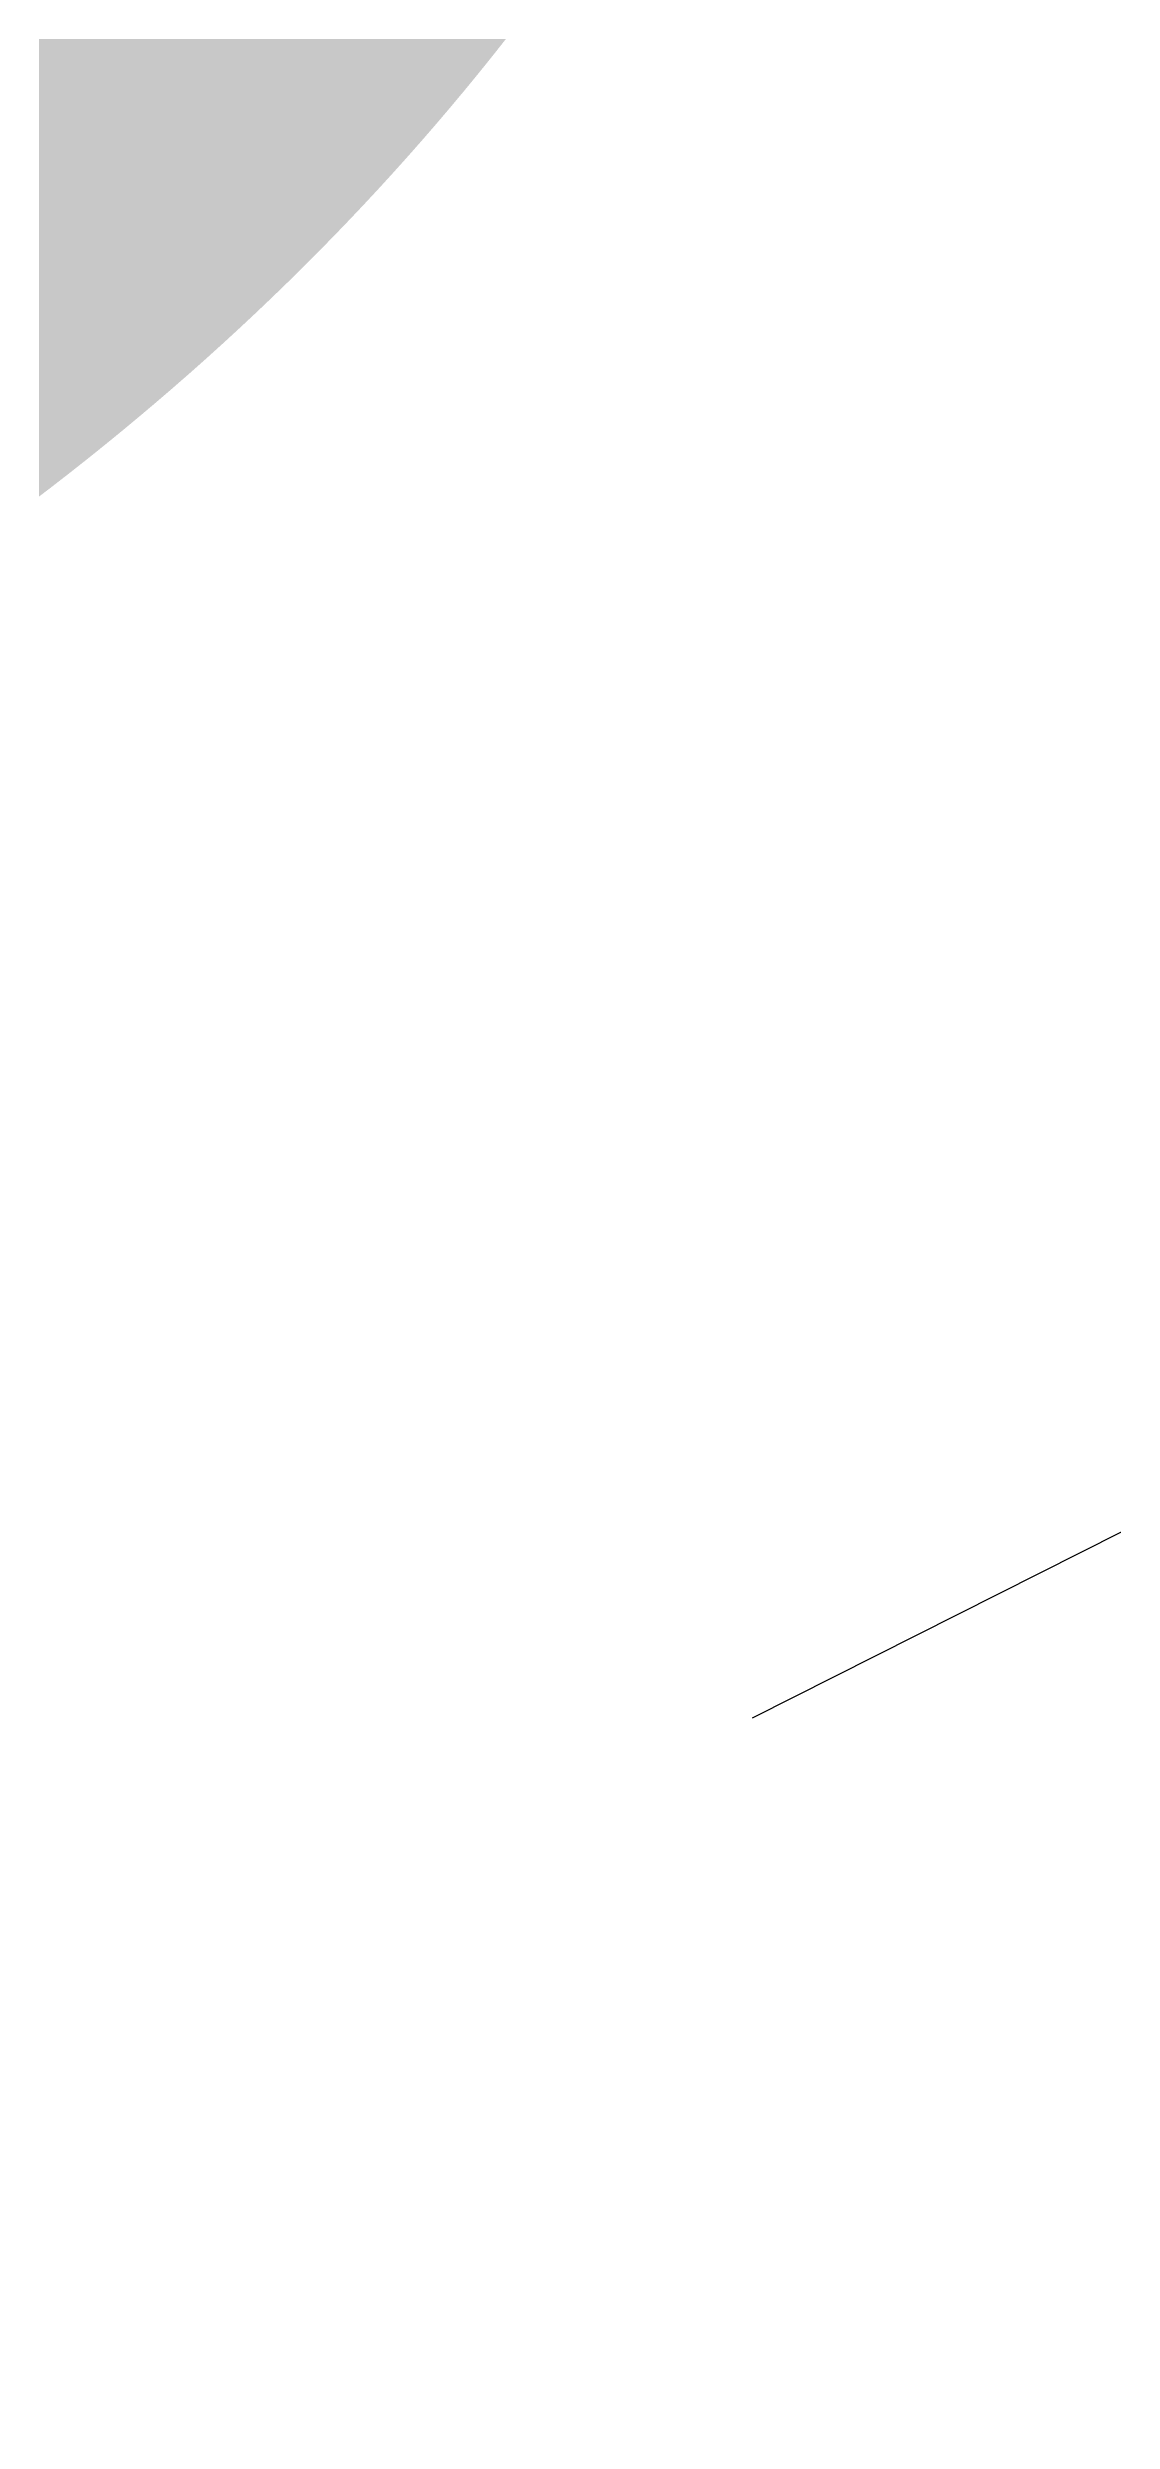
# Model space of a CAD drawing. Header units: metres. Extents: x 2682525 to 2683550, y 1250555 to 1251328.
# Drawn here: x 2683021.04 to 2683041.15, y 1250836.31 to 1250881.12 of the extents above; entities that cross this region are included whole.
import ezdxf

# ---------------------------------------------------------------- set-up
doc = ezdxf.new("R2010")
doc.units = ezdxf.units.M
doc.header["$PDMODE"] = 2
doc.header["$PDSIZE"] = -2
doc.linetypes.add('IMPORT-_24_ISO-10 Strichpunktlinie _2_', pattern=[46.99, 30.48, -7.62, 1.27, -7.62])
for name, color, linetype, lineweight, true_color in [('2458 A U1_dwg-1', 9, 'Continuous', 18, 0x808080), ('_18_01221-1', 9, 'Continuous', 18, 0x808080), ('_18_01234-1', 9, 'Continuous', 18, 0x808080), ('_18_01611-1', 9, 'Continuous', 18, 0x808080), ('_22_800 Beschriftung-1_100-Schnittlinien', 9, 'Continuous', 18, 0x808080), ('_22_Keine', 9, 'Continuous', 18, 0x808080), ('_24_Keine-2', 7, 'IMPORT-_24_ISO-10 Strichpunktlinie _2_', 18, 0x0000a5), ('_25_600 Situation-Baulinie', 9, 'Continuous', 18, 0x808080), ('Bemassung', 9, 'Continuous', 18, 0x808080), ('LKZ1113-MLU1', 6, 'Continuous', 18, 0xff00ff), ('LKZ1118-MLU0', 6, 'Continuous', 18, 0xff00ff), ('LKZ111A-T-U-', 6, 'Continuous', 18, 0xff00ff), ('LKZ1131-MSU-', 6, 'Continuous', 18, 0xff00ff), ('LKZ1137-MSU-', 6, 'Continuous', 18, 0xff00ff), ('LKZ113K-T-U-', 6, 'Continuous', 18, 0xff00ff), ('LKZ1313-MLU1', 5, 'Continuous', 18, 0x0000ff), ('LKZ1314-MLU1', 5, 'Continuous', 18, 0x0000ff), ('LKZ1512-MFU2', 1, 'Continuous', 18, 0xff0000), ('Werkleitungen gesamt_abgedreht_dwg-1', 5, 'Continuous', 18, 0x0000ff)]:
    doc.layers.add(name, color=color, linetype=linetype, lineweight=lineweight, true_color=true_color)
for name, color, linetype, lineweight in [('_18_01221', 7, 'Continuous', 18), ('_18_01234', 7, 'Continuous', 18), ('_18_01611', 7, 'Continuous', 18), ('A-____-____-DIMS', 7, 'Continuous', 9), ('Bemassung-1', 7, 'Continuous', 18)]:
    doc.layers.add(name, color=color, linetype=linetype, lineweight=lineweight)
doc.styles.add('Arial', font='arial.ttf', dxfattribs={"height": 1000})
doc.styles.add('Arial_1', font='arial.ttf', dxfattribs={"height": 1100})
doc.styles.add('Arial_31', font='arial.ttf', dxfattribs={"width": 0.9, "height": 200})
doc.styles.add('ISOCP_2', font='isocp___.ttf', dxfattribs={"height": 125.860822})
doc.styles.add('ISOCP_7', font='isocp___.ttf', dxfattribs={"height": 151.032986})
doc.dimstyles.new('2_0_mm_-_Arial', dxfattribs={"dimscale": 304.8, "dimtxt": 204.05188, "dimasz": 0.246063, "dimexe": 0.328084, "dimexo": 0.328084, "dimgap": 0.082021, "dimtad": 1, "dimdec": 1, "dimlfac": 0.001, "dimrnd": 0.1, "dimzin": 0, "dimdsep": 46, "dimtxsty": 'Arial_31', "dimblk1": 'OBLIQUE', "dimblk2": 'OBLIQUE', "dimsah": 1, "dimcen": 0.09, "dimdle": 0.328084, "dimazin": 0, "dimtfac": 1, "dimtdec": 4, "dimtix": 1, "dimtmove": 0, "dimatfit": 3, "dimfxl": 1, "dimtvp": 1, "dimtfill": 1, "dimtolj": 1, "dimtzin": 0, "dimarcsym": 2})
doc.dimstyles.new('2_0_mm_-_Arial_1', dxfattribs={"dimscale": 304.8, "dimtxt": 204.05188, "dimasz": 0.246063, "dimexe": 0.328084, "dimexo": 0.328084, "dimgap": 0.082021, "dimtad": 1, "dimdec": 1, "dimlfac": 0.001, "dimrnd": 0.1, "dimzin": 0, "dimdsep": 46, "dimtxsty": 'Arial_31', "dimblk1": 'OBLIQUE', "dimblk2": 'OBLIQUE', "dimsah": 1, "dimcen": 0.09, "dimdle": 0.328084, "dimazin": 0, "dimtfac": 1, "dimtdec": 4, "dimtix": 1, "dimtmove": 2, "dimatfit": 3, "dimfxl": 1, "dimtvp": 1, "dimtfill": 1, "dimtolj": 1, "dimtzin": 0, "dimarcsym": 2})

# ---------------------------------------------------------------- blocks, each defined once
blk = doc.blocks.new('Werkleitungen gesamt_abgedreht_dwg_AW03-9010047-U01 Bodenplatte')
at = {"layer": 'LKZ1137-MSU-', "flags": 128}
for points in [[(-0.6, 1.04), (-0.046, 1.199), (0.6, 1.04), (-0.6, 1.04), (-1.015, 0.64), (1.061, 0.56), (0.6, 1.04)], [(1.061, 0.56), (-1.015, 0.64), (-1.2, 0), (1.2, 0)], [(1.2, 0), (-1.2, 0), (-1.015, -0.639), (1.2, 0), (-1.015, -0.639), (0.6, -1.039), (1.061, -0.559)], [(0.6, -1.039), (-1.015, -0.639), (-0.6, -1.039), (-0.046, -1.199)]]:
    blk.add_lwpolyline(points, close=True, dxfattribs=at)
blk = doc.blocks.new('Werkleitungen gesamt_abgedreht_dwg_AW01-V4-U01 Bodenplatte')
at = {"layer": 'LKZ1131-MSU-'}
blk.add_circle((0, 0), 1.5, dxfattribs=at)
blk = doc.blocks.new('Werkleitungen gesamt_abgedreht_dwg-9010041-U01 Bodenplatte')
at = {"layer": '_18_01221', "flags": 128}
blk.add_lwpolyline([(-124894, -39394), (-123258, -2184), (-125370, -2184), (-126982, -39394)], dxfattribs=at)
at = {"layer": '_18_01234', "flags": 128}
for points in [[(-126941, -39394), (-125370, -2184), (-126506, -2184), (-127751, -2184)], [(-103396, -2182), (-123057, -2182), (-123258, -2184), (-124894, -39394)]]:
    blk.add_lwpolyline(points, dxfattribs=at)
at = {"layer": '_18_01611', "flags": 128}
for points in [[(-127133, -39394), (-126526, -3187), (-126506, -2185), (-127751, -2185)], [(-124687, -39394), (-123100, -3187), (-123057, -2184), (-126506, -2184), (-126526, -3187), (-127133, -39394)]]:
    blk.add_lwpolyline(points, dxfattribs=at)
at = {"layer": 'LKZ1113-MLU1'}
for p, q in [((-127751, 110), (-124284, 110)), ((-124284, 106), (-67255, 106))]:
    blk.add_line(p, q, dxfattribs=at)
at = {"layer": 'LKZ1118-MLU0'}
blk.add_line((-123565, -3997), (-117086, -1744), dxfattribs=at)
at = {"layer": 'LKZ1313-MLU1', "flags": 128}
blk.add_lwpolyline([(-42, 246), (-7113, -334), (-11363, -619), (-17357, -886), (-27508, -1005), (-47484, -429), (-65485, 336), (-108989, 1840), (-125742, 2375)], dxfattribs=at)
at = {"layer": 'LKZ1314-MLU1', "flags": 128}
blk.add_lwpolyline([(-84289, 1881), (-97599, 1828), (-109129, 1774), (-121459, 1661), (-127751, 1620)], dxfattribs=at)
at = {"layer": 'LKZ1512-MFU2'}
blk.add_line((-127041, 2375), (-126855, -2578), dxfattribs=at)
at = {"layer": 'LKZ1512-MFU2', "flags": 128}
blk.add_lwpolyline([(-126855, -2578), (-127155, -2590), (-127341, 2375)], dxfattribs=at)
at = {"rotation": 63.23300000088332}
for name, p, xscale, yscale, zscale in [('Werkleitungen gesamt_abgedreht_dwg_AW01-V4-U01 Bodenplatte', (-124284, 106), 600, 600, 600), ('Werkleitungen gesamt_abgedreht_dwg_AW03-9010047-U01 Bodenplatte', (-123556, -4002), 499.9999999999999, 499.9999999999999, 499.9999999999999)]:
    blk.add_blockref(name, p, dxfattribs=dict(at, xscale=xscale, yscale=yscale, zscale=zscale))
at = {"layer": 'LKZ111A-T-U-', "insert": (-119134, 2315), "char_height": 1000, "width": 2950.07, "attachment_point": 2, "rotation": 0.033, "line_spacing_factor": 0.941778, "style": 'Arial'}
blk.add_mtext('MW', dxfattribs=at)
at = {"layer": 'LKZ113K-T-U-', "insert": (-127876, -1419), "char_height": 1100, "width": 7568.38, "attachment_point": 1, "rotation": 333.233, "line_spacing_factor": 0.941778, "style": 'Arial_1'}
blk.add_mtext('SA80150', dxfattribs=at)
blk = doc.blocks.new('2458 A U1_dwg_VW_SLASH-9045258-U01 Bodenplatte')
at = {"layer": 'Bemassung'}
for p, q in [((-123367, -4190), (-123155, -4190)), ((-123323, -4247), (-123211, -4134))]:
    blk.add_line(p, q, dxfattribs=at)
blk = doc.blocks.new('2458 A U1_dwg_VW_SLASH-9045263-U01 Bodenplatte')
at = {"layer": 'Bemassung'}
for p, q in [((-122084, -5988), (-122084, -5776)), ((-122028, -5944), (-122140, -5832))]:
    blk.add_line(p, q, dxfattribs=at)
blk = doc.blocks.new('2458 A U1_dwg_VW_SLASH-9045264-U01 Bodenplatte')
at = {"layer": 'Bemassung'}
for p, q in [((-122140, -2106), (-122028, -2218)), ((-122084, -2062), (-122084, -2274))]:
    blk.add_line(p, q, dxfattribs=at)
blk = doc.blocks.new('2458 A U1_dwg_VW_SLASH-9045266-U01 Bodenplatte')
at = {"layer": 'Bemassung'}
for p, q in [((-122084, -5788), (-122084, -6001)), ((-122140, -5832), (-122028, -5944))]:
    blk.add_line(p, q, dxfattribs=at)
blk = doc.blocks.new('2458 A U1_dwg-9041719-U01 Bodenplatte')
at = {"layer": '_18_01221-1', "flags": 128}
for points in [[(-127751, -2175), (-126506, -2175), (-125370, -2184), (-123258, -2184), (-123057, -2184), (-103396, -2184), (-99665, -2184), (-96564, -2184), (-93604, -2184), (-85611, -2184), (-58086, -2184), (-41828, -2184)], [(-124894, -39394), (-123258, -2184), (-125370, -2184), (-126982, -39394)]]:
    blk.add_lwpolyline(points, dxfattribs=at)
at = {"layer": '_18_01234-1', "flags": 128}
for points in [[(-126941, -39394), (-125370, -2184), (-126506, -2184), (-127751, -2184)], [(-103396, -2182), (-123057, -2182), (-123258, -2184), (-124894, -39394)]]:
    blk.add_lwpolyline(points, dxfattribs=at)
at = {"layer": '_18_01611-1', "flags": 128}
for points in [[(-127751, -2175), (-126506, -2175), (-123057, -2184), (-99665, -2184), (-93604, -2184), (-85611, -2184), (-58086, -2184), (-41828, -2184), (-58086, -2184), (-85611, -2184), (-93604, -2184), (-99665, -2184), (-123057, -2184), (-123100, -3187), (-124687, -39394)], [(-127133, -39394), (-126526, -3187), (-126506, -2185), (-127751, -2185)], [(-124687, -39394), (-123100, -3187), (-123057, -2184), (-126506, -2184), (-126526, -3187), (-127133, -39394)]]:
    blk.add_lwpolyline(points, dxfattribs=at)
at = {"layer": '_22_800 Beschriftung-1_100-Schnittlinien', "flags": 128}
blk.add_lwpolyline([(-119180, -636), (-119180, 634)], close=True, dxfattribs=at)
at = {"layer": '_22_Keine', "flags": 128}
blk.add_lwpolyline([(-118862, 634), (-119180, 634)], close=True, dxfattribs=at)
at = {"layer": '_24_Keine-2'}
for p, q in [((-127751, -6673), (-119260, -6673)), ((-119260, -6673), (-127751, -6673))]:
    blk.add_line(p, q, dxfattribs=at)
at = {"layer": '_25_600 Situation-Baulinie', "flags": 128}
blk.add_lwpolyline([(-41835, -2185), (-58093, -2185), (-85618, -2185), (-93611, -2163), (-99672, -2163), (-123063, -2163), (-123107, -3165), (-124695, -39394)], dxfattribs=at)
at = {"layer": 'Bemassung'}
for p, q in [((-118727, -2162), (-122184, -2162)), ((-122084, -5776), (-122084, -2274)), ((-123267, -6826), (-123267, -4090)), ((-118880, -4190), (-123155, -4190)), ((-122084, -36105), (-122084, -6001))]:
    blk.add_line(p, q, dxfattribs=at)
at = {"layer": 'Bemassung', "flags": 128}
blk.add_lwpolyline([(-122184, -5888), (-114477, -5888)], close=True, dxfattribs=at)
for name in ['2458 A U1_dwg_VW_SLASH-9045264-U01 Bodenplatte', '2458 A U1_dwg_VW_SLASH-9045258-U01 Bodenplatte', '2458 A U1_dwg_VW_SLASH-9045263-U01 Bodenplatte', '2458 A U1_dwg_VW_SLASH-9045266-U01 Bodenplatte']:
    blk.add_blockref(name, (0, 0))
at = {"layer": '_22_Keine', "insert": (-118606, 693), "char_height": 151, "width": 142.1, "attachment_point": 1, "rotation": 270, "line_spacing_factor": 1.478621, "style": 'ISOCP_7'}
blk.add_mtext('3', dxfattribs=at)
blk.add_mtext('3', dxfattribs=at)
at = {"layer": 'Bemassung-1', "attachment_point": 1, "rotation": 90, "line_spacing_factor": 1.478621, "style": 'ISOCP_2'}
for s, insert, char_height, width in [('7', (-122121, -2898), 126, 118.42), ('3.72', (-121974, -3270), 125.9, 406.02)]:
    blk.add_mtext(s, dxfattribs=dict(at, insert=insert, char_height=char_height, width=width))
at = {"layer": 'Bemassung-1', "attachment_point": 1, "line_spacing_factor": 1.478621, "style": 'ISOCP_2'}
for s, insert, char_height, width in [('9', (-120870, -3916), 126, 118.42), ('4.49', (-121273, -4063), 125.9, 439.86)]:
    blk.add_mtext(s, dxfattribs=dict(at, insert=insert, char_height=char_height, width=width))
blk = doc.blocks.new('_Oblique')
at = {"color": 0, "linetype": 'ByBlock', "lineweight": -2}
blk.add_line((-0.5, -0.5), (0.5, 0.5), dxfattribs=at)
blk = doc.blocks.new('*D1807')
at = {"layer": 'A-____-____-DIMS', "color": 0, "lineweight": -2, "transparency": 16777216}
for p, q in [((2683068.898, 1250867.01), (2683135.862, 1250900.785)), ((2683053.688, 1250859.338), (2683068.898, 1250867.01)), ((2683053.688, 1250859.338), (2682986.724, 1250825.562)), ((2683113.743, 1250778.099), (2683113.932, 1250777.724)), ((2683098.699, 1250770.1), (2683098.723, 1250770.053))]:
    blk.add_line(p, q, dxfattribs=at)
at = {"layer": 'A-____-____-DIMS', "color": 0, "lineweight": -2, "transparency": 16777216, "xscale": 74.99999999999999, "yscale": 74.99999999999999, "zscale": 74.99999999999999}
for p, rotation in [((2683068.898, 1250867.01), 206.7657572042305), ((2683053.688, 1250859.338), 26.76575720423048)]:
    blk.add_blockref('_Oblique', p, dxfattribs=dict(at, rotation=rotation))
at = {"layer": 'A-____-____-DIMS', "color": 0, "transparency": 16777216, "insert": (2683004.048, 1250976.669), "char_height": 200, "width": 911.64101, "attachment_point": 5, "rotation": 26.7658, "style": 'Arial_31', "bg_fill": 3, "box_fill_scale": 1.1, "bg_fill_color": 256, "bg_fill_true_color": 13158600, "bg_fill_transparency": 0}
blk.add_mtext('\\A1;0.0', dxfattribs=at)
at = {"layer": 'Defpoints', "color": 0, "transparency": 16777216}
for p in [(2683068.709, 1250867.384), (2683068.898, 1250867.01), (2683053.664, 1250859.385)]:
    blk.add_point(p, dxfattribs=at)
blk = doc.blocks.new('*D1808')
at = {"layer": 'A-____-____-DIMS', "color": 0, "lineweight": -2, "transparency": 16777216}
for p, q in [((2683101.306, 1250883.356), (2683168.27, 1250917.132)), ((2683068.898, 1250867.01), (2683001.933, 1250833.234)), ((2683146.197, 1250794.356), (2683146.341, 1250794.07)), ((2683113.743, 1250778.099), (2683113.932, 1250777.724))]:
    blk.add_line(p, q, dxfattribs=at)
at = {"layer": 'A-____-____-DIMS', "color": 0, "transparency": 16777216, "insert": (2682617.727, 1250788.948), "char_height": 200, "width": 911.64101, "attachment_point": 1, "rotation": 26.7658, "line_spacing_factor": 0.941778, "style": 'Arial_31', "bg_fill": 3, "box_fill_scale": 1.1, "bg_fill_color": 256, "bg_fill_true_color": 13158600, "bg_fill_transparency": 0}
blk.add_mtext('\\A1;0.0', dxfattribs=at)
at = {"layer": 'A-____-____-DIMS', "color": 0, "lineweight": -2, "transparency": 16777216}
blk.add_line((2683068.898, 1250867.01), (2683101.306, 1250883.356), dxfattribs=at)
at = {"layer": 'Defpoints', "color": 0, "transparency": 16777216}
for p in [(2683101.162, 1250883.641), (2683101.306, 1250883.356), (2683068.709, 1250867.384)]:
    blk.add_point(p, dxfattribs=at)
at = {"layer": 'A-____-____-DIMS', "color": 0, "lineweight": -2, "transparency": 16777216, "xscale": 74.99999999999999, "yscale": 74.99999999999999, "zscale": 74.99999999999999}
for p, rotation in [((2683101.306, 1250883.356), 206.7657572042305), ((2683068.898, 1250867.01), 26.76575720423048)]:
    blk.add_blockref('_Oblique', p, dxfattribs=dict(at, rotation=rotation))
blk = doc.blocks.new('*D1809')
at = {"layer": 'A-____-____-DIMS', "color": 0, "lineweight": -2, "transparency": 16777216}
for p, q in [((2683132.911, 1250899.297), (2683199.875, 1250933.073)), ((2683101.306, 1250883.356), (2683132.911, 1250899.297)), ((2683101.306, 1250883.356), (2683034.342, 1250849.58)), ((2683177.802, 1250810.295), (2683177.945, 1250810.011)), ((2683146.197, 1250794.356), (2683146.341, 1250794.07))]:
    blk.add_line(p, q, dxfattribs=at)
at = {"layer": 'A-____-____-DIMS', "color": 0, "lineweight": -2, "transparency": 16777216, "xscale": 74.99999999999999, "yscale": 74.99999999999999, "zscale": 74.99999999999999}
for p, rotation in [((2683132.911, 1250899.297), 206.7657572042305), ((2683101.306, 1250883.356), 26.76575720423048)]:
    blk.add_blockref('_Oblique', p, dxfattribs=dict(at, rotation=rotation))
at = {"layer": 'A-____-____-DIMS', "color": 0, "transparency": 16777216, "insert": (2683059.863, 1251004.821), "char_height": 200, "width": 911.64101, "attachment_point": 5, "rotation": 26.7658, "style": 'Arial_31', "bg_fill": 3, "box_fill_scale": 1.1, "bg_fill_color": 256, "bg_fill_true_color": 13158600, "bg_fill_transparency": 0}
blk.add_mtext('\\A1;0.0', dxfattribs=at)
at = {"layer": 'Defpoints', "color": 0, "transparency": 16777216}
for p in [(2683132.767, 1250899.581), (2683132.911, 1250899.297), (2683101.162, 1250883.641)]:
    blk.add_point(p, dxfattribs=at)

msp = doc.modelspace()

# ---------------------------------------------------------------- block references
at = {"layer": '2458 A U1_dwg-1', "xscale": 0.001, "yscale": 0.001, "zscale": 0.001, "rotation": 26.76575494316579}
msp.add_blockref('2458 A U1_dwg-9041719-U01 Bodenplatte', (2683147.144, 1250931.177), dxfattribs=at)
at = {"layer": 'Werkleitungen gesamt_abgedreht_dwg-1', "xscale": 0.001, "yscale": 0.001, "zscale": 0.001, "rotation": 26.76575494316579}
msp.add_blockref('Werkleitungen gesamt_abgedreht_dwg-9010041-U01 Bodenplatte', (2683147.144, 1250931.177), dxfattribs=at)

# ---------------------------------------------------------------- next in the draw order: dimensions: what is measured, and where the dimension line sits
at = {"layer": 'A-____-____-DIMS'}
dim = msp.add_linear_dim(base=(2683068.898, 1250867.01), p1=(2683053.664, 1250859.385), p2=(2683068.709, 1250867.384), angle=26.7658, dimstyle='2_0_mm_-_Arial', override={"dimpost": '<>', "dimfxl": 17038.533236}, dxfattribs=at)
dim.commit()
dim.dimension.update_dxf_attribs({"geometry": '*D1807', "text_midpoint": (2683004.048, 1250976.669)})

# ---------------------------------------------------------------- next in the draw order: dimensions: what is measured, and where the dimension line sits
dim = msp.add_linear_dim(base=(2683101.306, 1250883.356), p1=(2683068.709, 1250867.384), p2=(2683101.162, 1250883.641), angle=26.7658, dimstyle='2_0_mm_-_Arial_1', override={"dimpost": '<>', "dimfxl": 36297.859234}, dxfattribs=at)
dim.commit()
dim.dimension.update_dxf_attribs({"geometry": '*D1808', "text_midpoint": (2683084.755, 1250875.177), "dimtype": 160})

# ---------------------------------------------------------------- next in the draw order: dimensions: what is measured, and where the dimension line sits
dim = msp.add_linear_dim(base=(2683132.911, 1250899.297), p1=(2683101.162, 1250883.641), p2=(2683132.767, 1250899.581), angle=26.7658, dimstyle='2_0_mm_-_Arial', override={"dimpost": '<>', "dimfxl": 35396.878935}, dxfattribs=at)
dim.commit()
dim.dimension.update_dxf_attribs({"geometry": '*D1809', "text_midpoint": (2683059.863, 1251004.821)})

doc.saveas('drawing.dxf')
